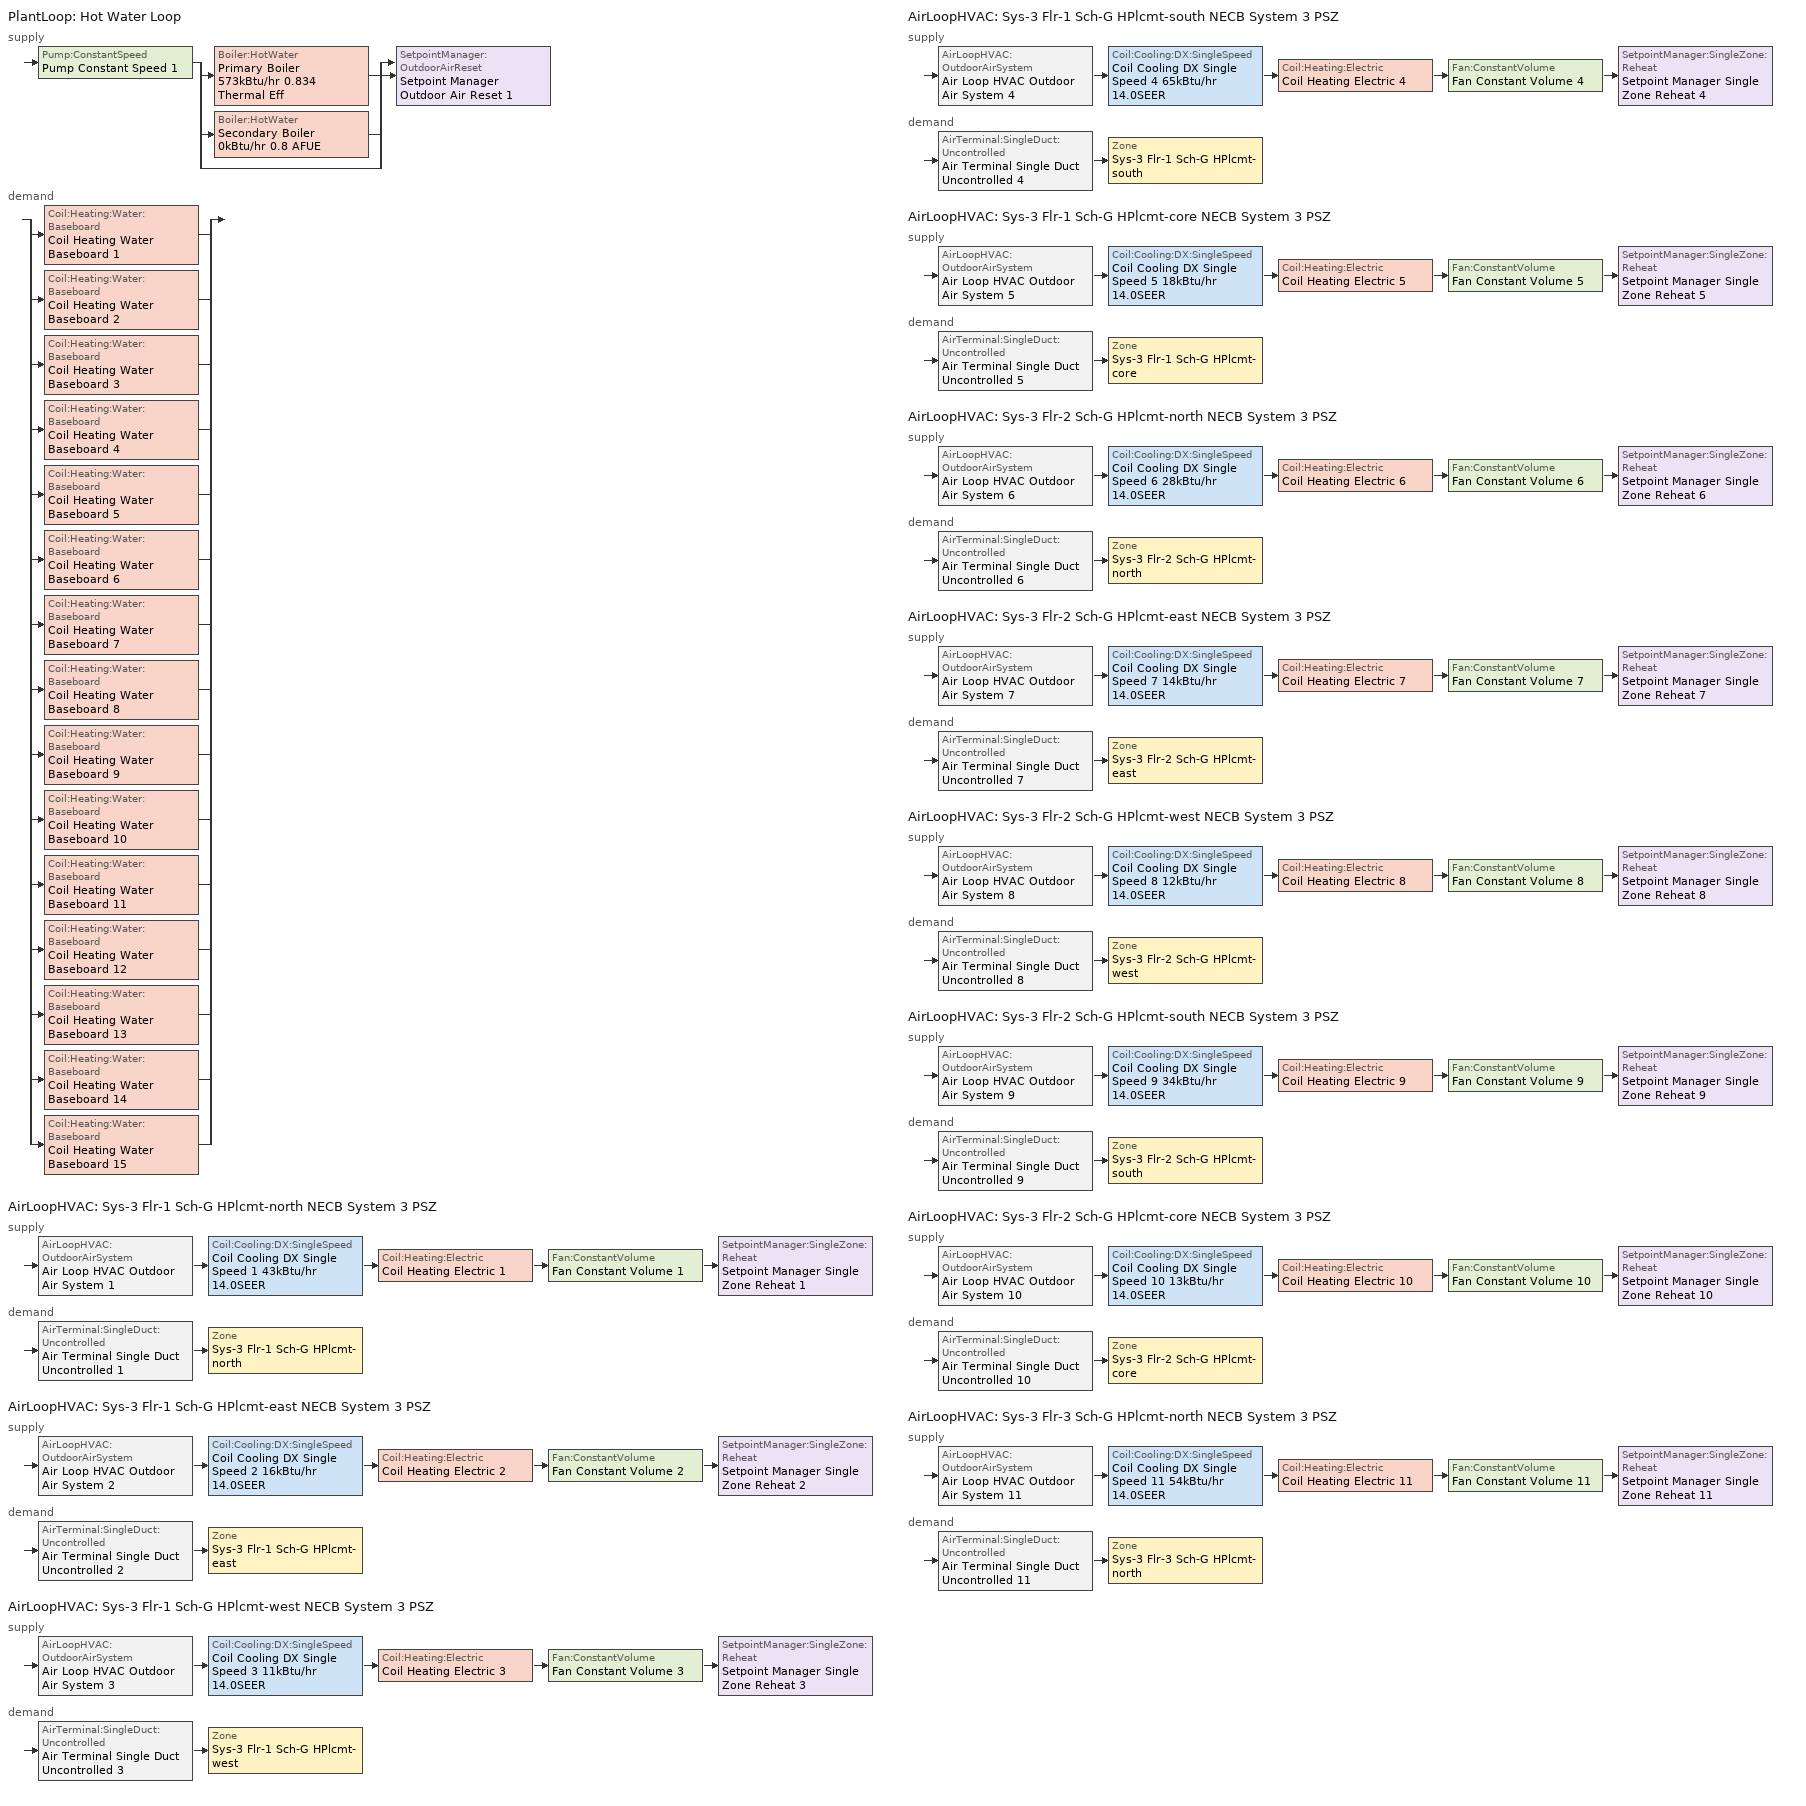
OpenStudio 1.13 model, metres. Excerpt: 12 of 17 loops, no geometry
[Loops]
PlantLoop 'Hot Water Loop'
 supply: Pump:ConstantSpeed 'Pump Constant Speed 1' > split
  | Boiler:HotWater 'Primary Boiler 573kBtu/hr 0.834 Thermal Eff'
  | Boiler:HotWater 'Secondary Boiler 0kBtu/hr 0.8 AFUE'
  | bypass
  join > SetpointManager:OutdoorAirReset 'Setpoint Manager Outdoor Air Reset 1'
 demand: split
  | Coil:Heating:Water:Baseboard 'Coil Heating Water Baseboard 1'
  | Coil:Heating:Water:Baseboard 'Coil Heating Water Baseboard 2'
  | Coil:Heating:Water:Baseboard 'Coil Heating Water Baseboard 3'
  | Coil:Heating:Water:Baseboard 'Coil Heating Water Baseboard 4'
  | Coil:Heating:Water:Baseboard 'Coil Heating Water Baseboard 5'
  | Coil:Heating:Water:Baseboard 'Coil Heating Water Baseboard 6'
  | Coil:Heating:Water:Baseboard 'Coil Heating Water Baseboard 7'
  | Coil:Heating:Water:Baseboard 'Coil Heating Water Baseboard 8'
  | Coil:Heating:Water:Baseboard 'Coil Heating Water Baseboard 9'
  | Coil:Heating:Water:Baseboard 'Coil Heating Water Baseboard 10'
  | Coil:Heating:Water:Baseboard 'Coil Heating Water Baseboard 11'
  | Coil:Heating:Water:Baseboard 'Coil Heating Water Baseboard 12'
  | Coil:Heating:Water:Baseboard 'Coil Heating Water Baseboard 13'
  | Coil:Heating:Water:Baseboard 'Coil Heating Water Baseboard 14'
  | Coil:Heating:Water:Baseboard 'Coil Heating Water Baseboard 15'
AirLoopHVAC 'Sys-3 Flr-1 Sch-G HPlcmt-north NECB System 3 PSZ'
 supply: AirLoopHVAC:OutdoorAirSystem 'Air Loop HVAC Outdoor Air System 1' > Coil:Cooling:DX:SingleSpeed 'Coil Cooling DX Single Speed 1 43kBtu/hr 14.0SEER' > Coil:Heating:Electric 'Coil Heating Electric 1' > Fan:ConstantVolume 'Fan Constant Volume 1' > SetpointManager:SingleZone:Reheat 'Setpoint Manager Single Zone Reheat 1'
 demand: AirTerminal:SingleDuct:Uncontrolled 'Air Terminal Single Duct Uncontrolled 1' > Zone 'Sys-3 Flr-1 Sch-G HPlcmt-north'
AirLoopHVAC 'Sys-3 Flr-1 Sch-G HPlcmt-east NECB System 3 PSZ'
 supply: AirLoopHVAC:OutdoorAirSystem 'Air Loop HVAC Outdoor Air System 2' > Coil:Cooling:DX:SingleSpeed 'Coil Cooling DX Single Speed 2 16kBtu/hr 14.0SEER' > Coil:Heating:Electric 'Coil Heating Electric 2' > Fan:ConstantVolume 'Fan Constant Volume 2' > SetpointManager:SingleZone:Reheat 'Setpoint Manager Single Zone Reheat 2'
 demand: AirTerminal:SingleDuct:Uncontrolled 'Air Terminal Single Duct Uncontrolled 2' > Zone 'Sys-3 Flr-1 Sch-G HPlcmt-east'
AirLoopHVAC 'Sys-3 Flr-1 Sch-G HPlcmt-west NECB System 3 PSZ'
 supply: AirLoopHVAC:OutdoorAirSystem 'Air Loop HVAC Outdoor Air System 3' > Coil:Cooling:DX:SingleSpeed 'Coil Cooling DX Single Speed 3 11kBtu/hr 14.0SEER' > Coil:Heating:Electric 'Coil Heating Electric 3' > Fan:ConstantVolume 'Fan Constant Volume 3' > SetpointManager:SingleZone:Reheat 'Setpoint Manager Single Zone Reheat 3'
 demand: AirTerminal:SingleDuct:Uncontrolled 'Air Terminal Single Duct Uncontrolled 3' > Zone 'Sys-3 Flr-1 Sch-G HPlcmt-west'
AirLoopHVAC 'Sys-3 Flr-1 Sch-G HPlcmt-south NECB System 3 PSZ'
 supply: AirLoopHVAC:OutdoorAirSystem 'Air Loop HVAC Outdoor Air System 4' > Coil:Cooling:DX:SingleSpeed 'Coil Cooling DX Single Speed 4 65kBtu/hr 14.0SEER' > Coil:Heating:Electric 'Coil Heating Electric 4' > Fan:ConstantVolume 'Fan Constant Volume 4' > SetpointManager:SingleZone:Reheat 'Setpoint Manager Single Zone Reheat 4'
 demand: AirTerminal:SingleDuct:Uncontrolled 'Air Terminal Single Duct Uncontrolled 4' > Zone 'Sys-3 Flr-1 Sch-G HPlcmt-south'
AirLoopHVAC 'Sys-3 Flr-1 Sch-G HPlcmt-core NECB System 3 PSZ'
 supply: AirLoopHVAC:OutdoorAirSystem 'Air Loop HVAC Outdoor Air System 5' > Coil:Cooling:DX:SingleSpeed 'Coil Cooling DX Single Speed 5 18kBtu/hr 14.0SEER' > Coil:Heating:Electric 'Coil Heating Electric 5' > Fan:ConstantVolume 'Fan Constant Volume 5' > SetpointManager:SingleZone:Reheat 'Setpoint Manager Single Zone Reheat 5'
 demand: AirTerminal:SingleDuct:Uncontrolled 'Air Terminal Single Duct Uncontrolled 5' > Zone 'Sys-3 Flr-1 Sch-G HPlcmt-core'
AirLoopHVAC 'Sys-3 Flr-2 Sch-G HPlcmt-north NECB System 3 PSZ'
 supply: AirLoopHVAC:OutdoorAirSystem 'Air Loop HVAC Outdoor Air System 6' > Coil:Cooling:DX:SingleSpeed 'Coil Cooling DX Single Speed 6 28kBtu/hr 14.0SEER' > Coil:Heating:Electric 'Coil Heating Electric 6' > Fan:ConstantVolume 'Fan Constant Volume 6' > SetpointManager:SingleZone:Reheat 'Setpoint Manager Single Zone Reheat 6'
 demand: AirTerminal:SingleDuct:Uncontrolled 'Air Terminal Single Duct Uncontrolled 6' > Zone 'Sys-3 Flr-2 Sch-G HPlcmt-north'
AirLoopHVAC 'Sys-3 Flr-2 Sch-G HPlcmt-east NECB System 3 PSZ'
 supply: AirLoopHVAC:OutdoorAirSystem 'Air Loop HVAC Outdoor Air System 7' > Coil:Cooling:DX:SingleSpeed 'Coil Cooling DX Single Speed 7 14kBtu/hr 14.0SEER' > Coil:Heating:Electric 'Coil Heating Electric 7' > Fan:ConstantVolume 'Fan Constant Volume 7' > SetpointManager:SingleZone:Reheat 'Setpoint Manager Single Zone Reheat 7'
 demand: AirTerminal:SingleDuct:Uncontrolled 'Air Terminal Single Duct Uncontrolled 7' > Zone 'Sys-3 Flr-2 Sch-G HPlcmt-east'
AirLoopHVAC 'Sys-3 Flr-2 Sch-G HPlcmt-west NECB System 3 PSZ'
 supply: AirLoopHVAC:OutdoorAirSystem 'Air Loop HVAC Outdoor Air System 8' > Coil:Cooling:DX:SingleSpeed 'Coil Cooling DX Single Speed 8 12kBtu/hr 14.0SEER' > Coil:Heating:Electric 'Coil Heating Electric 8' > Fan:ConstantVolume 'Fan Constant Volume 8' > SetpointManager:SingleZone:Reheat 'Setpoint Manager Single Zone Reheat 8'
 demand: AirTerminal:SingleDuct:Uncontrolled 'Air Terminal Single Duct Uncontrolled 8' > Zone 'Sys-3 Flr-2 Sch-G HPlcmt-west'
AirLoopHVAC 'Sys-3 Flr-2 Sch-G HPlcmt-south NECB System 3 PSZ'
 supply: AirLoopHVAC:OutdoorAirSystem 'Air Loop HVAC Outdoor Air System 9' > Coil:Cooling:DX:SingleSpeed 'Coil Cooling DX Single Speed 9 34kBtu/hr 14.0SEER' > Coil:Heating:Electric 'Coil Heating Electric 9' > Fan:ConstantVolume 'Fan Constant Volume 9' > SetpointManager:SingleZone:Reheat 'Setpoint Manager Single Zone Reheat 9'
 demand: AirTerminal:SingleDuct:Uncontrolled 'Air Terminal Single Duct Uncontrolled 9' > Zone 'Sys-3 Flr-2 Sch-G HPlcmt-south'
AirLoopHVAC 'Sys-3 Flr-2 Sch-G HPlcmt-core NECB System 3 PSZ'
 supply: AirLoopHVAC:OutdoorAirSystem 'Air Loop HVAC Outdoor Air System 10' > Coil:Cooling:DX:SingleSpeed 'Coil Cooling DX Single Speed 10 13kBtu/hr 14.0SEER' > Coil:Heating:Electric 'Coil Heating Electric 10' > Fan:ConstantVolume 'Fan Constant Volume 10' > SetpointManager:SingleZone:Reheat 'Setpoint Manager Single Zone Reheat 10'
 demand: AirTerminal:SingleDuct:Uncontrolled 'Air Terminal Single Duct Uncontrolled 10' > Zone 'Sys-3 Flr-2 Sch-G HPlcmt-core'
AirLoopHVAC 'Sys-3 Flr-3 Sch-G HPlcmt-north NECB System 3 PSZ'
 supply: AirLoopHVAC:OutdoorAirSystem 'Air Loop HVAC Outdoor Air System 11' > Coil:Cooling:DX:SingleSpeed 'Coil Cooling DX Single Speed 11 54kBtu/hr 14.0SEER' > Coil:Heating:Electric 'Coil Heating Electric 11' > Fan:ConstantVolume 'Fan Constant Volume 11' > SetpointManager:SingleZone:Reheat 'Setpoint Manager Single Zone Reheat 11'
 demand: AirTerminal:SingleDuct:Uncontrolled 'Air Terminal Single Duct Uncontrolled 11' > Zone 'Sys-3 Flr-3 Sch-G HPlcmt-north'
[Sizing:Zone] Zone Cooling Design Supply Air Temperature Input Method=SupplyAirTemperature; Zone Cooling Design Supply Air Temperature {C}=13; Zone Cooling Design Supply Air Temperature Difference {deltaC}=11.11; Zone Heating Design Supply Air Temperature Input Method=SupplyAirTemperature; Zone Heating Design Supply Air Temperature {C}=43; Zone Heating Design Supply Air Temperature Difference {deltaC}=11.11; Zone Cooling Design Supply Air Humidity Ratio {kg-H2O/kg-air}=0.0085; Zone Heating Design Supply Air Humidity Ratio {kg-H2O/kg-air}=0.008; Zone Heating Sizing Factor=1.3; Zone Cooling Sizing Factor=1.1; Cooling Design Air Flow Method=DesignDay; Heating Design Air Flow Method=DesignDay; Account for Dedicated Outdoor Air System=No; Dedicated Outdoor Air System Control Strategy=NeutralSupplyAir; Dedicated Outdoor Air Low Setpoint Temperature for Design {C}=autosize; Dedicated Outdoor Air High Setpoint Temperature for Design {C}=autosize
Sys-3 Flr-1 Sch-G HPlcmt-north; Sys-3 Flr-1 Sch-G HPlcmt-east; Sys-3 Flr-1 Sch-G HPlcmt-west; Sys-3 Flr-1 Sch-G HPlcmt-south; Sys-3 Flr-1 Sch-G HPlcmt-core; Sys-3 Flr-2 Sch-G HPlcmt-north; Sys-3 Flr-2 Sch-G HPlcmt-east; Sys-3 Flr-2 Sch-G HPlcmt-west; Sys-3 Flr-2 Sch-G HPlcmt-south; Sys-3 Flr-2 Sch-G HPlcmt-core; Sys-3 Flr-3 Sch-G HPlcmt-north
[Zone equipment]
Sys-3 Flr-1 Sch-G HPlcmt-north: Air Terminal Single Duct Uncontrolled 1, Zone HVAC Baseboard Convective Water 1
Sys-3 Flr-1 Sch-G HPlcmt-east: Air Terminal Single Duct Uncontrolled 2, Zone HVAC Baseboard Convective Water 2
Sys-3 Flr-1 Sch-G HPlcmt-west: Air Terminal Single Duct Uncontrolled 3, Zone HVAC Baseboard Convective Water 3
Sys-3 Flr-1 Sch-G HPlcmt-south: Air Terminal Single Duct Uncontrolled 4, Zone HVAC Baseboard Convective Water 4
Sys-3 Flr-1 Sch-G HPlcmt-core: Air Terminal Single Duct Uncontrolled 5, Zone HVAC Baseboard Convective Water 5
Sys-3 Flr-2 Sch-G HPlcmt-north: Air Terminal Single Duct Uncontrolled 6, Zone HVAC Baseboard Convective Water 6
Sys-3 Flr-2 Sch-G HPlcmt-east: Air Terminal Single Duct Uncontrolled 7, Zone HVAC Baseboard Convective Water 7
Sys-3 Flr-2 Sch-G HPlcmt-west: Air Terminal Single Duct Uncontrolled 8, Zone HVAC Baseboard Convective Water 8
Sys-3 Flr-2 Sch-G HPlcmt-south: Air Terminal Single Duct Uncontrolled 9, Zone HVAC Baseboard Convective Water 9
Sys-3 Flr-2 Sch-G HPlcmt-core: Air Terminal Single Duct Uncontrolled 10, Zone HVAC Baseboard Convective Water 10
Sys-3 Flr-3 Sch-G HPlcmt-north: Air Terminal Single Duct Uncontrolled 11, Zone HVAC Baseboard Convective Water 11
[PlantLoop]
Hot Water Loop: Fluid Type=Water; Plant Loop Volume {m3}=Autocalculate; Load Distribution Scheme=Optimal
[Sizing:Plant]
Hot Water Loop: Loop Type=Heating; Design Loop Exit Temperature {C}=82; Loop Design Temperature Difference {deltaC}=16; Sizing Option=NonCoincident; Zone Timesteps in Averaging Window=1; Coincident Sizing Factor Mode=None
[Pump:ConstantSpeed]
Pump Constant Speed 1: Rated Flow Rate {m3/s}=autosize; Rated Pump Head {Pa}=179352; Rated Power Consumption {W}=autosize; Motor Efficiency=0.855; Fraction of Motor Inefficiencies to Fluid Stream=0; Pump Control Type=Intermittent
[Boiler:HotWater] Fuel Type=FuelOil#1; Water Outlet Upper Temperature Limit {C}=99; Boiler Flow Mode=ConstantFlow; Parasitic Electric Load {W}=0; Sizing Factor=1
Name | Nominal Capacity {W} | Nominal Thermal Efficiency | Normalized Boiler Efficiency Curve
Primary Boiler 573kBtu/hr 0.834 Thermal Eff | 167914 | 0.834 | BOILER-EFFFPLR-NECB2011
Secondary Boiler 0kBtu/hr 0.8 AFUE | 0.001 | 0.8 | BOILER-EFFFPLR-NECB2011 1
[SetpointManager:OutdoorAirReset]
Setpoint Manager Outdoor Air Reset 1: Control Variable=Temperature; Setpoint at Outdoor Low Temperature {C}=82; Outdoor Low Temperature {C}=-16; Setpoint at Outdoor High Temperature {C}=60; Outdoor High Temperature {C}=0
[AirLoopHVAC] Design Supply Air Flow Rate {m3/s}=AutoSize
Name | Availability Schedule | Availability Manager
Sys-3 Flr-1 Sch-G HPlcmt-north NECB System 3 PSZ | Sys-3 Flr-1 Sch-G HPlcmt-north NECB System 3 PSZ Occ Sch | Availability Manager Night Cycle 1
Sys-3 Flr-1 Sch-G HPlcmt-east NECB System 3 PSZ; Sys-3 Flr-1 Sch-G HPlcmt-west NECB System 3 PSZ; Sys-3 Flr-1 Sch-G HPlcmt-core NECB System 3 PSZ; Sys-3 Flr-2 Sch-G HPlcmt-east NECB System 3 PSZ; Sys-3 Flr-2 Sch-G HPlcmt-west NECB System 3 PSZ; Sys-3 Flr-2 Sch-G HPlcmt-core NECB System 3 PSZ | Always On Discrete
Sys-3 Flr-1 Sch-G HPlcmt-south NECB System 3 PSZ | Sys-3 Flr-1 Sch-G HPlcmt-south NECB System 3 PSZ Occ Sch | Availability Manager Night Cycle 2
Sys-3 Flr-2 Sch-G HPlcmt-north NECB System 3 PSZ | Sys-3 Flr-2 Sch-G HPlcmt-north NECB System 3 PSZ Occ Sch | Availability Manager Night Cycle 3
Sys-3 Flr-2 Sch-G HPlcmt-south NECB System 3 PSZ | Sys-3 Flr-2 Sch-G HPlcmt-south NECB System 3 PSZ Occ Sch | Availability Manager Night Cycle 4
Sys-3 Flr-3 Sch-G HPlcmt-north NECB System 3 PSZ | Sys-3 Flr-3 Sch-G HPlcmt-north NECB System 3 PSZ Occ Sch | Availability Manager Night Cycle 6
[Sizing:System] Type of Load to Size On=Sensible; Design Outdoor Air Flow Rate {m3/s}=Autosize; Minimum System Air Flow Ratio=1; Preheat Design Temperature {C}=7; Preheat Design Humidity Ratio {kg-H2O/kg-Air}=0.008; Precool Design Temperature {C}=13; Precool Design Humidity Ratio {kg-H2O/kg-Air}=0.008; Central Cooling Design Supply Air Temperature {C}=13; Central Heating Design Supply Air Temperature {C}=43; Sizing Option=NonCoincident; 100% Outdoor Air in Cooling=No; 100% Outdoor Air in Heating=No; Central Cooling Design Supply Air Humidity Ratio {kg-H2O/kg-Air}=0.0085; Central Heating Design Supply Air Humidity Ratio {kg-H2O/kg-Air}=0.008; Cooling Design Air Flow Method=DesignDay; Cooling Design Air Flow Rate {m3/s}=0; Heating Design Air Flow Method=DesignDay; Heating Design Air Flow Rate {m3/s}=0; System Outdoor Air Method=ZoneSum; Zone Maximum Outdoor Air Fraction=1; Cooling Supply Air Flow Rate Per Floor Area {m3/s-m2}=0.00996765; Cooling Fraction of Autosized Cooling Supply Air Flow Rate=1; Cooling Supply Air Flow Rate Per Unit Cooling Capacity {m3/s-W}=3.94755e-05; Heating Supply Air Flow Rate Per Floor Area {m3/s-m2}=0.00996765; Heating Fraction of Autosized Heating Supply Air Flow Rate=1; Heating Fraction of Autosized Cooling Supply Air Flow Rate=1; Heating Supply Air Flow Rate Per Unit Heating Capacity {m3/s-W}=3.15882e-05; Cooling Design Capacity Method=CoolingDesignCapacity; Cooling Design Capacity {W}=autosize; Cooling Design Capacity Per Floor Area {W/m2}=234.7; Fraction of Autosized Cooling Design Capacity=1; Heating Design Capacity Method=HeatingDesignCapacity; Heating Design Capacity {W}=autosize; Heating Design Capacity Per Floor Area {W/m2}=157; Fraction of Autosized Heating Design Capacity=1; Central Cooling Capacity Control Method=OnOff
Sys-3 Flr-1 Sch-G HPlcmt-north NECB System 3 PSZ; Sys-3 Flr-1 Sch-G HPlcmt-east NECB System 3 PSZ; Sys-3 Flr-1 Sch-G HPlcmt-west NECB System 3 PSZ; Sys-3 Flr-1 Sch-G HPlcmt-south NECB System 3 PSZ; Sys-3 Flr-1 Sch-G HPlcmt-core NECB System 3 PSZ; Sys-3 Flr-2 Sch-G HPlcmt-north NECB System 3 PSZ; Sys-3 Flr-2 Sch-G HPlcmt-east NECB System 3 PSZ; Sys-3 Flr-2 Sch-G HPlcmt-west NECB System 3 PSZ; Sys-3 Flr-2 Sch-G HPlcmt-south NECB System 3 PSZ; Sys-3 Flr-2 Sch-G HPlcmt-core NECB System 3 PSZ; Sys-3 Flr-3 Sch-G HPlcmt-north NECB System 3 PSZ
[Fan:ConstantVolume] Availability Schedule=Always On Discrete; Fan Efficiency=0.39975; Pressure Rise {Pa}=640; Maximum Flow Rate {m3/s}=AutoSize; Motor Efficiency=0.615
Fan Constant Volume 1; Fan Constant Volume 2; Fan Constant Volume 3; Fan Constant Volume 4; Fan Constant Volume 5; Fan Constant Volume 6; Fan Constant Volume 7; Fan Constant Volume 8; Fan Constant Volume 9; Fan Constant Volume 10; Fan Constant Volume 11
[Coil:Heating:Electric] Availability Schedule=Always On Discrete
Coil Heating Electric 1; Coil Heating Electric 2; Coil Heating Electric 3; Coil Heating Electric 4; Coil Heating Electric 5; Coil Heating Electric 6; Coil Heating Electric 7; Coil Heating Electric 8; Coil Heating Electric 9; Coil Heating Electric 10; Coil Heating Electric 11
[Coil:Cooling:DX:SingleSpeed] Availability Schedule=Always On Discrete; Rated Total Cooling Capacity {W}=autosize; Rated Sensible Heat Ratio=autosize; Rated COP {W/W}=3.8248; Rated Air Flow Rate {m3/s}=autosize; Rated Evaporator Fan Power Per Volume Flow Rate {W/(m3/s)}=773.3; Condenser Type=AirCooled; Evaporative Condenser Effectiveness=0; Evaporative Condenser Air Flow Rate {m3/s}=Autosize; Evaporative Condenser Pump Rated Power Consumption {W}=Autosize; Crankcase Heater Capacity {W}=0; Maximum Outdoor Dry-Bulb Temperature for Crankcase Heater Operation {C}=0; Basin Heater Capacity {W/K}=0; Basin Heater Setpoint Temperature {C}=10
Name | Total Cooling Capacity Function of Temperature Curve | Total Cooling Capacity Function of Flow Fraction Curve | Energy Input Ratio Function of Temperature Curve | Energy Input Ratio Function of Flow Fraction Curve | Part Load Fraction Correlation Curve
Coil Cooling DX Single Speed 1 43kBtu/hr 14.0SEER | DXCOOL-NECB2011-REF-CAPFT | DXCOOL-NECB2011-REF-CAPFFLOW | DXCOOL-NECB2011-REF-COOLEIRFT | DXCOOL-NECB2011-REF-COOLEIRFFLOW | DXCOOL-NECB2011-REF-COOLPLFFPLR
Coil Cooling DX Single Speed 2 16kBtu/hr 14.0SEER | DXCOOL-NECB2011-REF-CAPFT 7 | DXCOOL-NECB2011-REF-CAPFFLOW 7 | DXCOOL-NECB2011-REF-COOLEIRFT 7 | DXCOOL-NECB2011-REF-COOLEIRFFLOW 7 | DXCOOL-NECB2011-REF-COOLPLFFPLR 7
Coil Cooling DX Single Speed 3 11kBtu/hr 14.0SEER | DXCOOL-NECB2011-REF-CAPFT 8 | DXCOOL-NECB2011-REF-CAPFFLOW 8 | DXCOOL-NECB2011-REF-COOLEIRFT 8 | DXCOOL-NECB2011-REF-COOLEIRFFLOW 8 | DXCOOL-NECB2011-REF-COOLPLFFPLR 8
Coil Cooling DX Single Speed 4 65kBtu/hr 14.0SEER | DXCOOL-NECB2011-REF-CAPFT 9 | DXCOOL-NECB2011-REF-CAPFFLOW 9 | DXCOOL-NECB2011-REF-COOLEIRFT 9 | DXCOOL-NECB2011-REF-COOLEIRFFLOW 9 | DXCOOL-NECB2011-REF-COOLPLFFPLR 9
Coil Cooling DX Single Speed 5 18kBtu/hr 14.0SEER | DXCOOL-NECB2011-REF-CAPFT 10 | DXCOOL-NECB2011-REF-CAPFFLOW 10 | DXCOOL-NECB2011-REF-COOLEIRFT 10 | DXCOOL-NECB2011-REF-COOLEIRFFLOW 10 | DXCOOL-NECB2011-REF-COOLPLFFPLR 10
Coil Cooling DX Single Speed 6 28kBtu/hr 14.0SEER | DXCOOL-NECB2011-REF-CAPFT 11 | DXCOOL-NECB2011-REF-CAPFFLOW 11 | DXCOOL-NECB2011-REF-COOLEIRFT 11 | DXCOOL-NECB2011-REF-COOLEIRFFLOW 11 | DXCOOL-NECB2011-REF-COOLPLFFPLR 11
Coil Cooling DX Single Speed 7 14kBtu/hr 14.0SEER | DXCOOL-NECB2011-REF-CAPFT 12 | DXCOOL-NECB2011-REF-CAPFFLOW 12 | DXCOOL-NECB2011-REF-COOLEIRFT 12 | DXCOOL-NECB2011-REF-COOLEIRFFLOW 12 | DXCOOL-NECB2011-REF-COOLPLFFPLR 12
Coil Cooling DX Single Speed 8 12kBtu/hr 14.0SEER | DXCOOL-NECB2011-REF-CAPFT 13 | DXCOOL-NECB2011-REF-CAPFFLOW 13 | DXCOOL-NECB2011-REF-COOLEIRFT 13 | DXCOOL-NECB2011-REF-COOLEIRFFLOW 13 | DXCOOL-NECB2011-REF-COOLPLFFPLR 13
Coil Cooling DX Single Speed 9 34kBtu/hr 14.0SEER | DXCOOL-NECB2011-REF-CAPFT 14 | DXCOOL-NECB2011-REF-CAPFFLOW 14 | DXCOOL-NECB2011-REF-COOLEIRFT 14 | DXCOOL-NECB2011-REF-COOLEIRFFLOW 14 | DXCOOL-NECB2011-REF-COOLPLFFPLR 14
Coil Cooling DX Single Speed 10 13kBtu/hr 14.0SEER | DXCOOL-NECB2011-REF-CAPFT 1 | DXCOOL-NECB2011-REF-CAPFFLOW 1 | DXCOOL-NECB2011-REF-COOLEIRFT 1 | DXCOOL-NECB2011-REF-COOLEIRFFLOW 1 | DXCOOL-NECB2011-REF-COOLPLFFPLR 1
Coil Cooling DX Single Speed 11 54kBtu/hr 14.0SEER | DXCOOL-NECB2011-REF-CAPFT 2 | DXCOOL-NECB2011-REF-CAPFFLOW 2 | DXCOOL-NECB2011-REF-COOLEIRFT 2 | DXCOOL-NECB2011-REF-COOLEIRFFLOW 2 | DXCOOL-NECB2011-REF-COOLPLFFPLR 2
[Controller:OutdoorAir] Minimum Outdoor Air Flow Rate {m3/s}=Autosize; Maximum Outdoor Air Flow Rate {m3/s}=Autosize; Economizer Control Type=NoEconomizer; Economizer Control Action Type=ModulateFlow; Economizer Maximum Limit Dry-Bulb Temperature {C}=28; Economizer Maximum Limit Enthalpy {J/kg}=64000; Economizer Minimum Limit Dry-Bulb Temperature {C}=-100; Lockout Type=NoLockout; Minimum Limit Type=FixedMinimum; High Humidity Control=No; Heat Recovery Bypass Control Type=BypassWhenWithinEconomizerLimits
Name | Minimum Outdoor Air Schedule | Controller Mechanical Ventilation
Controller Outdoor Air 1 | Sys-3 Flr-1 Sch-G HPlcmt-north NECB System 3 PSZ Occ Sch | Controller Mechanical Ventilation 1
Controller Outdoor Air 2 | Always On Discrete | Controller Mechanical Ventilation 2
Controller Outdoor Air 3 | Always On Discrete | Controller Mechanical Ventilation 3
Controller Outdoor Air 4 | Sys-3 Flr-1 Sch-G HPlcmt-south NECB System 3 PSZ Occ Sch | Controller Mechanical Ventilation 4
Controller Outdoor Air 5 | Always On Discrete | Controller Mechanical Ventilation 5
Controller Outdoor Air 6 | Sys-3 Flr-2 Sch-G HPlcmt-north NECB System 3 PSZ Occ Sch | Controller Mechanical Ventilation 6
Controller Outdoor Air 7 | Always On Discrete | Controller Mechanical Ventilation 7
Controller Outdoor Air 8 | Always On Discrete | Controller Mechanical Ventilation 8
Controller Outdoor Air 9 | Sys-3 Flr-2 Sch-G HPlcmt-south NECB System 3 PSZ Occ Sch | Controller Mechanical Ventilation 9
Controller Outdoor Air 10 | Always On Discrete | Controller Mechanical Ventilation 10
Controller Outdoor Air 11 | Sys-3 Flr-3 Sch-G HPlcmt-north NECB System 3 PSZ Occ Sch | Controller Mechanical Ventilation 11
[Controller:MechanicalVentilation] Availability Schedule=Always On Discrete; System Outdoor Air Method=ZoneSum
Controller Mechanical Ventilation 1; Controller Mechanical Ventilation 2; Controller Mechanical Ventilation 3; Controller Mechanical Ventilation 4; Controller Mechanical Ventilation 5; Controller Mechanical Ventilation 6; Controller Mechanical Ventilation 7; Controller Mechanical Ventilation 8; Controller Mechanical Ventilation 9; Controller Mechanical Ventilation 10; Controller Mechanical Ventilation 11
[AirLoopHVAC:OutdoorAirSystem]
Name | Controller
Air Loop HVAC Outdoor Air System 1 | Controller Outdoor Air 1
Air Loop HVAC Outdoor Air System 2 | Controller Outdoor Air 2
Air Loop HVAC Outdoor Air System 3 | Controller Outdoor Air 3
Air Loop HVAC Outdoor Air System 4 | Controller Outdoor Air 4
Air Loop HVAC Outdoor Air System 5 | Controller Outdoor Air 5
Air Loop HVAC Outdoor Air System 6 | Controller Outdoor Air 6
Air Loop HVAC Outdoor Air System 7 | Controller Outdoor Air 7
Air Loop HVAC Outdoor Air System 8 | Controller Outdoor Air 8
Air Loop HVAC Outdoor Air System 9 | Controller Outdoor Air 9
Air Loop HVAC Outdoor Air System 10 | Controller Outdoor Air 10
Air Loop HVAC Outdoor Air System 11 | Controller Outdoor Air 11
[SetpointManager:SingleZone:Reheat] Minimum Supply Air Temperature {C}=12.8; Maximum Supply Air Temperature {C}=13
Name | Control Zone
Setpoint Manager Single Zone Reheat 1 | Sys-3 Flr-1 Sch-G HPlcmt-north
Setpoint Manager Single Zone Reheat 2 | Sys-3 Flr-1 Sch-G HPlcmt-east
Setpoint Manager Single Zone Reheat 3 | Sys-3 Flr-1 Sch-G HPlcmt-west
Setpoint Manager Single Zone Reheat 4 | Sys-3 Flr-1 Sch-G HPlcmt-south
Setpoint Manager Single Zone Reheat 5 | Sys-3 Flr-1 Sch-G HPlcmt-core
Setpoint Manager Single Zone Reheat 6 | Sys-3 Flr-2 Sch-G HPlcmt-north
Setpoint Manager Single Zone Reheat 7 | Sys-3 Flr-2 Sch-G HPlcmt-east
Setpoint Manager Single Zone Reheat 8 | Sys-3 Flr-2 Sch-G HPlcmt-west
Setpoint Manager Single Zone Reheat 9 | Sys-3 Flr-2 Sch-G HPlcmt-south
Setpoint Manager Single Zone Reheat 10 | Sys-3 Flr-2 Sch-G HPlcmt-core
Setpoint Manager Single Zone Reheat 11 | Sys-3 Flr-3 Sch-G HPlcmt-north
[AirTerminal:SingleDuct:Uncontrolled] Availability Schedule=Always On Discrete; Maximum Air Flow Rate {m3/s}=AutoSize
Air Terminal Single Duct Uncontrolled 1; Air Terminal Single Duct Uncontrolled 2; Air Terminal Single Duct Uncontrolled 3; Air Terminal Single Duct Uncontrolled 4; Air Terminal Single Duct Uncontrolled 5; Air Terminal Single Duct Uncontrolled 6; Air Terminal Single Duct Uncontrolled 7; Air Terminal Single Duct Uncontrolled 8; Air Terminal Single Duct Uncontrolled 9; Air Terminal Single Duct Uncontrolled 10; Air Terminal Single Duct Uncontrolled 11
[Coil:Heating:Water:Baseboard] Heating Design Capacity Method=HeatingDesignCapacity; Heating Design Capacity {W}=autosize; Heating Design Capacity Per Floor Area {W/m2}=0; Fraction of Autosized Heating Design Capacity=0.8
Coil Heating Water Baseboard 1; Coil Heating Water Baseboard 2; Coil Heating Water Baseboard 3; Coil Heating Water Baseboard 4; Coil Heating Water Baseboard 5; Coil Heating Water Baseboard 6; Coil Heating Water Baseboard 7; Coil Heating Water Baseboard 8; Coil Heating Water Baseboard 9; Coil Heating Water Baseboard 10; Coil Heating Water Baseboard 11; Coil Heating Water Baseboard 12; Coil Heating Water Baseboard 13; Coil Heating Water Baseboard 14; Coil Heating Water Baseboard 15
[ZoneHVAC:Baseboard:Convective:Water] Availability Schedule=Always On Discrete
Name | Heating Coil
Zone HVAC Baseboard Convective Water 1 | Coil Heating Water Baseboard 1
Zone HVAC Baseboard Convective Water 2 | Coil Heating Water Baseboard 2
Zone HVAC Baseboard Convective Water 3 | Coil Heating Water Baseboard 3
Zone HVAC Baseboard Convective Water 4 | Coil Heating Water Baseboard 4
Zone HVAC Baseboard Convective Water 5 | Coil Heating Water Baseboard 5
Zone HVAC Baseboard Convective Water 6 | Coil Heating Water Baseboard 6
Zone HVAC Baseboard Convective Water 7 | Coil Heating Water Baseboard 7
Zone HVAC Baseboard Convective Water 8 | Coil Heating Water Baseboard 8
Zone HVAC Baseboard Convective Water 9 | Coil Heating Water Baseboard 9
Zone HVAC Baseboard Convective Water 10 | Coil Heating Water Baseboard 10
Zone HVAC Baseboard Convective Water 11 | Coil Heating Water Baseboard 11
Zone HVAC Baseboard Convective Water 12 | Coil Heating Water Baseboard 12
Zone HVAC Baseboard Convective Water 13 | Coil Heating Water Baseboard 13
Zone HVAC Baseboard Convective Water 14 | Coil Heating Water Baseboard 14
Zone HVAC Baseboard Convective Water 15 | Coil Heating Water Baseboard 15
[AvailabilityManager:NightCycle] Control Type=CycleOnAny; Thermostat Tolerance {deltaC}=1; Cycling Run Time {s}=3600
Availability Manager Night Cycle 1; Availability Manager Night Cycle 2; Availability Manager Night Cycle 3; Availability Manager Night Cycle 4; Availability Manager Night Cycle 6
[Schedule:Ruleset]
Name | Default Day Schedule | Summer Design Day Schedule | Winter Design Day Schedule
Sys-3 Flr-1 Sch-G HPlcmt-north NECB System 3 PSZ Occ Sch | Sys-3 Flr-1 Sch-G HPlcmt-north NECB System 3 PSZ Occ Sch Default | Sys-3 Flr-1 Sch-G HPlcmt-north NECB System 3 PSZ Occ Sch Summer Design Day | Sys-3 Flr-1 Sch-G HPlcmt-north NECB System 3 PSZ Occ Sch Winter Design Day
Sys-3 Flr-1 Sch-G HPlcmt-south NECB System 3 PSZ Occ Sch | Sys-3 Flr-1 Sch-G HPlcmt-south NECB System 3 PSZ Occ Sch Default | Sys-3 Flr-1 Sch-G HPlcmt-south NECB System 3 PSZ Occ Sch Summer Design Day | Sys-3 Flr-1 Sch-G HPlcmt-south NECB System 3 PSZ Occ Sch Winter Design Day
Sys-3 Flr-2 Sch-G HPlcmt-north NECB System 3 PSZ Occ Sch | Sys-3 Flr-2 Sch-G HPlcmt-north NECB System 3 PSZ Occ Sch Default | Sys-3 Flr-2 Sch-G HPlcmt-north NECB System 3 PSZ Occ Sch Summer Design Day | Sys-3 Flr-2 Sch-G HPlcmt-north NECB System 3 PSZ Occ Sch Winter Design Day
Sys-3 Flr-2 Sch-G HPlcmt-south NECB System 3 PSZ Occ Sch | Sys-3 Flr-2 Sch-G HPlcmt-south NECB System 3 PSZ Occ Sch Default | Sys-3 Flr-2 Sch-G HPlcmt-south NECB System 3 PSZ Occ Sch Summer Design Day | Sys-3 Flr-2 Sch-G HPlcmt-south NECB System 3 PSZ Occ Sch Winter Design Day
Sys-3 Flr-3 Sch-G HPlcmt-north NECB System 3 PSZ Occ Sch | Sys-3 Flr-3 Sch-G HPlcmt-north NECB System 3 PSZ Occ Sch Default | Sys-3 Flr-3 Sch-G HPlcmt-north NECB System 3 PSZ Occ Sch Summer Design Day | Sys-3 Flr-3 Sch-G HPlcmt-north NECB System 3 PSZ Occ Sch Winter Design Day
[Schedule:Day]
Sys-3 Flr-1 Sch-G HPlcmt-north NECB System 3 PSZ Occ Sch Default; Sys-3 Flr-1 Sch-G HPlcmt-north NECB System 3 PSZ Occ Sch Winter Design Day; Sys-3 Flr-1 Sch-G HPlcmt-north NECB System 3 PSZ Occ Sch Summer Design Day; Sys-3 Flr-1 Sch-G HPlcmt-north NECB System 3 PSZ Occ Sch Monday; Sys-3 Flr-1 Sch-G HPlcmt-north NECB System 3 PSZ Occ Sch Tuesday; Sys-3 Flr-1 Sch-G HPlcmt-north NECB System 3 PSZ Occ Sch Wednesday; Sys-3 Flr-1 Sch-G HPlcmt-north NECB System 3 PSZ Occ Sch Thursday; Sys-3 Flr-1 Sch-G HPlcmt-north NECB System 3 PSZ Occ Sch Friday; Sys-3 Flr-1 Sch-G HPlcmt-north NECB System 3 PSZ Occ Sch Saturday; Sys-3 Flr-1 Sch-G HPlcmt-north NECB System 3 PSZ Occ Sch Sunday; Sys-3 Flr-1 Sch-G HPlcmt-south NECB System 3 PSZ Occ Sch Default; Sys-3 Flr-1 Sch-G HPlcmt-south NECB System 3 PSZ Occ Sch Winter Design Day; Sys-3 Flr-1 Sch-G HPlcmt-south NECB System 3 PSZ Occ Sch Summer Design Day; Sys-3 Flr-1 Sch-G HPlcmt-south NECB System 3 PSZ Occ Sch Monday; Sys-3 Flr-1 Sch-G HPlcmt-south NECB System 3 PSZ Occ Sch Tuesday; Sys-3 Flr-1 Sch-G HPlcmt-south NECB System 3 PSZ Occ Sch Wednesday; Sys-3 Flr-1 Sch-G HPlcmt-south NECB System 3 PSZ Occ Sch Thursday; Sys-3 Flr-1 Sch-G HPlcmt-south NECB System 3 PSZ Occ Sch Friday; Sys-3 Flr-1 Sch-G HPlcmt-south NECB System 3 PSZ Occ Sch Saturday; Sys-3 Flr-1 Sch-G HPlcmt-south NECB System 3 PSZ Occ Sch Sunday; Sys-3 Flr-2 Sch-G HPlcmt-north NECB System 3 PSZ Occ Sch Default; Sys-3 Flr-2 Sch-G HPlcmt-north NECB System 3 PSZ Occ Sch Winter Design Day; Sys-3 Flr-2 Sch-G HPlcmt-north NECB System 3 PSZ Occ Sch Summer Design Day; Sys-3 Flr-2 Sch-G HPlcmt-north NECB System 3 PSZ Occ Sch Monday; Sys-3 Flr-2 Sch-G HPlcmt-north NECB System 3 PSZ Occ Sch Tuesday; Sys-3 Flr-2 Sch-G HPlcmt-north NECB System 3 PSZ Occ Sch Wednesday; Sys-3 Flr-2 Sch-G HPlcmt-north NECB System 3 PSZ Occ Sch Thursday; Sys-3 Flr-2 Sch-G HPlcmt-north NECB System 3 PSZ Occ Sch Friday; Sys-3 Flr-2 Sch-G HPlcmt-north NECB System 3 PSZ Occ Sch Saturday; Sys-3 Flr-2 Sch-G HPlcmt-north NECB System 3 PSZ Occ Sch Sunday; Sys-3 Flr-2 Sch-G HPlcmt-south NECB System 3 PSZ Occ Sch Default; Sys-3 Flr-2 Sch-G HPlcmt-south NECB System 3 PSZ Occ Sch Winter Design Day; Sys-3 Flr-2 Sch-G HPlcmt-south NECB System 3 PSZ Occ Sch Summer Design Day; Sys-3 Flr-2 Sch-G HPlcmt-south NECB System 3 PSZ Occ Sch Monday; Sys-3 Flr-2 Sch-G HPlcmt-south NECB System 3 PSZ Occ Sch Tuesday; Sys-3 Flr-2 Sch-G HPlcmt-south NECB System 3 PSZ Occ Sch Wednesday; Sys-3 Flr-2 Sch-G HPlcmt-south NECB System 3 PSZ Occ Sch Thursday; Sys-3 Flr-2 Sch-G HPlcmt-south NECB System 3 PSZ Occ Sch Friday; Sys-3 Flr-2 Sch-G HPlcmt-south NECB System 3 PSZ Occ Sch Saturday; Sys-3 Flr-2 Sch-G HPlcmt-south NECB System 3 PSZ Occ Sch Sunday; Sys-3 Flr-3 Sch-G HPlcmt-north NECB System 3 PSZ Occ Sch Default; Sys-3 Flr-3 Sch-G HPlcmt-north NECB System 3 PSZ Occ Sch Winter Design Day; Sys-3 Flr-3 Sch-G HPlcmt-north NECB System 3 PSZ Occ Sch Summer Design Day; Sys-3 Flr-3 Sch-G HPlcmt-north NECB System 3 PSZ Occ Sch Monday; Sys-3 Flr-3 Sch-G HPlcmt-north NECB System 3 PSZ Occ Sch Tuesday; Sys-3 Flr-3 Sch-G HPlcmt-north NECB System 3 PSZ Occ Sch Wednesday; Sys-3 Flr-3 Sch-G HPlcmt-north NECB System 3 PSZ Occ Sch Thursday; Sys-3 Flr-3 Sch-G HPlcmt-north NECB System 3 PSZ Occ Sch Friday; Sys-3 Flr-3 Sch-G HPlcmt-north NECB System 3 PSZ Occ Sch Saturday; Sys-3 Flr-3 Sch-G HPlcmt-north NECB System 3 PSZ Occ Sch Sunday: 24, 0, 1
[Schedule:Rule] Date Specification Type=DateRange; Start Month=1; Start Day=1; End Month=12
Name | Schedule Ruleset | Rule Order | Day Schedule | Apply Monday | End Day | Apply Tuesday | Apply Wednesday | Apply Thursday | Apply Friday | Apply Saturday | Apply Sunday
Sys-3 Flr-1 Sch-G HPlcmt-north NECB System 3 PSZ Occ Sch Monday Rule | Sys-3 Flr-1 Sch-G HPlcmt-north NECB System 3 PSZ Occ Sch | 6 | Sys-3 Flr-1 Sch-G HPlcmt-north NECB System 3 PSZ Occ Sch Monday | Yes | 25
Sys-3 Flr-1 Sch-G HPlcmt-north NECB System 3 PSZ Occ Sch Tuesday Rule | Sys-3 Flr-1 Sch-G HPlcmt-north NECB System 3 PSZ Occ Sch | 5 | Sys-3 Flr-1 Sch-G HPlcmt-north NECB System 3 PSZ Occ Sch Tuesday |  | 26 | Yes
Sys-3 Flr-1 Sch-G HPlcmt-north NECB System 3 PSZ Occ Sch Wednesday Rule | Sys-3 Flr-1 Sch-G HPlcmt-north NECB System 3 PSZ Occ Sch | 4 | Sys-3 Flr-1 Sch-G HPlcmt-north NECB System 3 PSZ Occ Sch Wednesday |  | 27 |  | Yes
Sys-3 Flr-1 Sch-G HPlcmt-north NECB System 3 PSZ Occ Sch Thursday Rule | Sys-3 Flr-1 Sch-G HPlcmt-north NECB System 3 PSZ Occ Sch | 3 | Sys-3 Flr-1 Sch-G HPlcmt-north NECB System 3 PSZ Occ Sch Thursday |  | 28 |  |  | Yes
Sys-3 Flr-1 Sch-G HPlcmt-north NECB System 3 PSZ Occ Sch Friday Rule | Sys-3 Flr-1 Sch-G HPlcmt-north NECB System 3 PSZ Occ Sch | 2 | Sys-3 Flr-1 Sch-G HPlcmt-north NECB System 3 PSZ Occ Sch Friday |  | 29 |  |  |  | Yes
Sys-3 Flr-1 Sch-G HPlcmt-north NECB System 3 PSZ Occ Sch Saturday Rule | Sys-3 Flr-1 Sch-G HPlcmt-north NECB System 3 PSZ Occ Sch | 1 | Sys-3 Flr-1 Sch-G HPlcmt-north NECB System 3 PSZ Occ Sch Saturday |  | 30 |  |  |  |  | Yes
Sys-3 Flr-1 Sch-G HPlcmt-north NECB System 3 PSZ Occ Sch Sunday Rule | Sys-3 Flr-1 Sch-G HPlcmt-north NECB System 3 PSZ Occ Sch | 0 | Sys-3 Flr-1 Sch-G HPlcmt-north NECB System 3 PSZ Occ Sch Sunday |  | 31 |  |  |  |  |  | Yes
Sys-3 Flr-1 Sch-G HPlcmt-south NECB System 3 PSZ Occ Sch Monday Rule | Sys-3 Flr-1 Sch-G HPlcmt-south NECB System 3 PSZ Occ Sch | 6 | Sys-3 Flr-1 Sch-G HPlcmt-south NECB System 3 PSZ Occ Sch Monday | Yes | 25
Sys-3 Flr-1 Sch-G HPlcmt-south NECB System 3 PSZ Occ Sch Tuesday Rule | Sys-3 Flr-1 Sch-G HPlcmt-south NECB System 3 PSZ Occ Sch | 5 | Sys-3 Flr-1 Sch-G HPlcmt-south NECB System 3 PSZ Occ Sch Tuesday |  | 26 | Yes
Sys-3 Flr-1 Sch-G HPlcmt-south NECB System 3 PSZ Occ Sch Wednesday Rule | Sys-3 Flr-1 Sch-G HPlcmt-south NECB System 3 PSZ Occ Sch | 4 | Sys-3 Flr-1 Sch-G HPlcmt-south NECB System 3 PSZ Occ Sch Wednesday |  | 27 |  | Yes
Sys-3 Flr-1 Sch-G HPlcmt-south NECB System 3 PSZ Occ Sch Thursday Rule | Sys-3 Flr-1 Sch-G HPlcmt-south NECB System 3 PSZ Occ Sch | 3 | Sys-3 Flr-1 Sch-G HPlcmt-south NECB System 3 PSZ Occ Sch Thursday |  | 28 |  |  | Yes
Sys-3 Flr-1 Sch-G HPlcmt-south NECB System 3 PSZ Occ Sch Friday Rule | Sys-3 Flr-1 Sch-G HPlcmt-south NECB System 3 PSZ Occ Sch | 2 | Sys-3 Flr-1 Sch-G HPlcmt-south NECB System 3 PSZ Occ Sch Friday |  | 29 |  |  |  | Yes
Sys-3 Flr-1 Sch-G HPlcmt-south NECB System 3 PSZ Occ Sch Saturday Rule | Sys-3 Flr-1 Sch-G HPlcmt-south NECB System 3 PSZ Occ Sch | 1 | Sys-3 Flr-1 Sch-G HPlcmt-south NECB System 3 PSZ Occ Sch Saturday |  | 30 |  |  |  |  | Yes
Sys-3 Flr-1 Sch-G HPlcmt-south NECB System 3 PSZ Occ Sch Sunday Rule | Sys-3 Flr-1 Sch-G HPlcmt-south NECB System 3 PSZ Occ Sch | 0 | Sys-3 Flr-1 Sch-G HPlcmt-south NECB System 3 PSZ Occ Sch Sunday |  | 31 |  |  |  |  |  | Yes
Sys-3 Flr-2 Sch-G HPlcmt-north NECB System 3 PSZ Occ Sch Monday Rule | Sys-3 Flr-2 Sch-G HPlcmt-north NECB System 3 PSZ Occ Sch | 6 | Sys-3 Flr-2 Sch-G HPlcmt-north NECB System 3 PSZ Occ Sch Monday | Yes | 25
Sys-3 Flr-2 Sch-G HPlcmt-north NECB System 3 PSZ Occ Sch Tuesday Rule | Sys-3 Flr-2 Sch-G HPlcmt-north NECB System 3 PSZ Occ Sch | 5 | Sys-3 Flr-2 Sch-G HPlcmt-north NECB System 3 PSZ Occ Sch Tuesday |  | 26 | Yes
Sys-3 Flr-2 Sch-G HPlcmt-north NECB System 3 PSZ Occ Sch Wednesday Rule | Sys-3 Flr-2 Sch-G HPlcmt-north NECB System 3 PSZ Occ Sch | 4 | Sys-3 Flr-2 Sch-G HPlcmt-north NECB System 3 PSZ Occ Sch Wednesday |  | 27 |  | Yes
Sys-3 Flr-2 Sch-G HPlcmt-north NECB System 3 PSZ Occ Sch Thursday Rule | Sys-3 Flr-2 Sch-G HPlcmt-north NECB System 3 PSZ Occ Sch | 3 | Sys-3 Flr-2 Sch-G HPlcmt-north NECB System 3 PSZ Occ Sch Thursday |  | 28 |  |  | Yes
Sys-3 Flr-2 Sch-G HPlcmt-north NECB System 3 PSZ Occ Sch Friday Rule | Sys-3 Flr-2 Sch-G HPlcmt-north NECB System 3 PSZ Occ Sch | 2 | Sys-3 Flr-2 Sch-G HPlcmt-north NECB System 3 PSZ Occ Sch Friday |  | 29 |  |  |  | Yes
Sys-3 Flr-2 Sch-G HPlcmt-north NECB System 3 PSZ Occ Sch Saturday Rule | Sys-3 Flr-2 Sch-G HPlcmt-north NECB System 3 PSZ Occ Sch | 1 | Sys-3 Flr-2 Sch-G HPlcmt-north NECB System 3 PSZ Occ Sch Saturday |  | 30 |  |  |  |  | Yes
Sys-3 Flr-2 Sch-G HPlcmt-north NECB System 3 PSZ Occ Sch Sunday Rule | Sys-3 Flr-2 Sch-G HPlcmt-north NECB System 3 PSZ Occ Sch | 0 | Sys-3 Flr-2 Sch-G HPlcmt-north NECB System 3 PSZ Occ Sch Sunday |  | 31 |  |  |  |  |  | Yes
Sys-3 Flr-2 Sch-G HPlcmt-south NECB System 3 PSZ Occ Sch Monday Rule | Sys-3 Flr-2 Sch-G HPlcmt-south NECB System 3 PSZ Occ Sch | 6 | Sys-3 Flr-2 Sch-G HPlcmt-south NECB System 3 PSZ Occ Sch Monday | Yes | 25
Sys-3 Flr-2 Sch-G HPlcmt-south NECB System 3 PSZ Occ Sch Tuesday Rule | Sys-3 Flr-2 Sch-G HPlcmt-south NECB System 3 PSZ Occ Sch | 5 | Sys-3 Flr-2 Sch-G HPlcmt-south NECB System 3 PSZ Occ Sch Tuesday |  | 26 | Yes
Sys-3 Flr-2 Sch-G HPlcmt-south NECB System 3 PSZ Occ Sch Wednesday Rule | Sys-3 Flr-2 Sch-G HPlcmt-south NECB System 3 PSZ Occ Sch | 4 | Sys-3 Flr-2 Sch-G HPlcmt-south NECB System 3 PSZ Occ Sch Wednesday |  | 27 |  | Yes
Sys-3 Flr-2 Sch-G HPlcmt-south NECB System 3 PSZ Occ Sch Thursday Rule | Sys-3 Flr-2 Sch-G HPlcmt-south NECB System 3 PSZ Occ Sch | 3 | Sys-3 Flr-2 Sch-G HPlcmt-south NECB System 3 PSZ Occ Sch Thursday |  | 28 |  |  | Yes
Sys-3 Flr-2 Sch-G HPlcmt-south NECB System 3 PSZ Occ Sch Friday Rule | Sys-3 Flr-2 Sch-G HPlcmt-south NECB System 3 PSZ Occ Sch | 2 | Sys-3 Flr-2 Sch-G HPlcmt-south NECB System 3 PSZ Occ Sch Friday |  | 29 |  |  |  | Yes
Sys-3 Flr-2 Sch-G HPlcmt-south NECB System 3 PSZ Occ Sch Saturday Rule | Sys-3 Flr-2 Sch-G HPlcmt-south NECB System 3 PSZ Occ Sch | 1 | Sys-3 Flr-2 Sch-G HPlcmt-south NECB System 3 PSZ Occ Sch Saturday |  | 30 |  |  |  |  | Yes
Sys-3 Flr-2 Sch-G HPlcmt-south NECB System 3 PSZ Occ Sch Sunday Rule | Sys-3 Flr-2 Sch-G HPlcmt-south NECB System 3 PSZ Occ Sch | 0 | Sys-3 Flr-2 Sch-G HPlcmt-south NECB System 3 PSZ Occ Sch Sunday |  | 31 |  |  |  |  |  | Yes
Sys-3 Flr-3 Sch-G HPlcmt-north NECB System 3 PSZ Occ Sch Monday Rule | Sys-3 Flr-3 Sch-G HPlcmt-north NECB System 3 PSZ Occ Sch | 6 | Sys-3 Flr-3 Sch-G HPlcmt-north NECB System 3 PSZ Occ Sch Monday | Yes | 25
Sys-3 Flr-3 Sch-G HPlcmt-north NECB System 3 PSZ Occ Sch Tuesday Rule | Sys-3 Flr-3 Sch-G HPlcmt-north NECB System 3 PSZ Occ Sch | 5 | Sys-3 Flr-3 Sch-G HPlcmt-north NECB System 3 PSZ Occ Sch Tuesday |  | 26 | Yes
Sys-3 Flr-3 Sch-G HPlcmt-north NECB System 3 PSZ Occ Sch Wednesday Rule | Sys-3 Flr-3 Sch-G HPlcmt-north NECB System 3 PSZ Occ Sch | 4 | Sys-3 Flr-3 Sch-G HPlcmt-north NECB System 3 PSZ Occ Sch Wednesday |  | 27 |  | Yes
Sys-3 Flr-3 Sch-G HPlcmt-north NECB System 3 PSZ Occ Sch Thursday Rule | Sys-3 Flr-3 Sch-G HPlcmt-north NECB System 3 PSZ Occ Sch | 3 | Sys-3 Flr-3 Sch-G HPlcmt-north NECB System 3 PSZ Occ Sch Thursday |  | 28 |  |  | Yes
Sys-3 Flr-3 Sch-G HPlcmt-north NECB System 3 PSZ Occ Sch Friday Rule | Sys-3 Flr-3 Sch-G HPlcmt-north NECB System 3 PSZ Occ Sch | 2 | Sys-3 Flr-3 Sch-G HPlcmt-north NECB System 3 PSZ Occ Sch Friday |  | 29 |  |  |  | Yes
Sys-3 Flr-3 Sch-G HPlcmt-north NECB System 3 PSZ Occ Sch Saturday Rule | Sys-3 Flr-3 Sch-G HPlcmt-north NECB System 3 PSZ Occ Sch | 1 | Sys-3 Flr-3 Sch-G HPlcmt-north NECB System 3 PSZ Occ Sch Saturday |  | 30 |  |  |  |  | Yes
Sys-3 Flr-3 Sch-G HPlcmt-north NECB System 3 PSZ Occ Sch Sunday Rule | Sys-3 Flr-3 Sch-G HPlcmt-north NECB System 3 PSZ Occ Sch | 0 | Sys-3 Flr-3 Sch-G HPlcmt-north NECB System 3 PSZ Occ Sch Sunday |  | 31 |  |  |  |  |  | Yes
[Schedule:Constant]
Always On Discrete: Value=1
[Curve:Biquadratic] Minimum Value of x=13; Maximum Value of x=24; Minimum Value of y=24; Maximum Value of y=46
Name | Coefficient1 Constant | Coefficient2 x | Coefficient3 x**2 | Coefficient4 y | Coefficient5 y**2 | Coefficient6 x*y
DXCOOL-NECB2011-REF-CAPFT; DXCOOL-NECB2011-REF-CAPFT 1; DXCOOL-NECB2011-REF-CAPFT 2; DXCOOL-NECB2011-REF-CAPFT 7; DXCOOL-NECB2011-REF-CAPFT 8; DXCOOL-NECB2011-REF-CAPFT 9; DXCOOL-NECB2011-REF-CAPFT 10; DXCOOL-NECB2011-REF-CAPFT 11; DXCOOL-NECB2011-REF-CAPFT 12; DXCOOL-NECB2011-REF-CAPFT 13; DXCOOL-NECB2011-REF-CAPFT 14 | 0.867905 | 0.0142459 | 0.00055436 | -0.0075575 | 3.3e-05 | -0.0001918
DXCOOL-NECB2011-REF-COOLEIRFT; DXCOOL-NECB2011-REF-COOLEIRFT 1; DXCOOL-NECB2011-REF-COOLEIRFT 2; DXCOOL-NECB2011-REF-COOLEIRFT 7; DXCOOL-NECB2011-REF-COOLEIRFT 8; DXCOOL-NECB2011-REF-COOLEIRFT 9; DXCOOL-NECB2011-REF-COOLEIRFT 10; DXCOOL-NECB2011-REF-COOLEIRFT 11; DXCOOL-NECB2011-REF-COOLEIRFT 12; DXCOOL-NECB2011-REF-COOLEIRFT 13; DXCOOL-NECB2011-REF-COOLEIRFT 14 | 0.116936 | 0.0284933 | -0.0004112 | 0.0214108 | 0.00016103 | -0.0006791
[Curve:Quadratic] Coefficient1 Constant=1; Coefficient2 x=0; Coefficient3 x**2=0; Minimum Value of x=0; Maximum Value of x=1
DXCOOL-NECB2011-REF-CAPFFLOW; DXCOOL-NECB2011-REF-COOLEIRFFLOW; DXCOOL-NECB2011-REF-CAPFFLOW 1; DXCOOL-NECB2011-REF-COOLEIRFFLOW 1; DXCOOL-NECB2011-REF-CAPFFLOW 2; DXCOOL-NECB2011-REF-COOLEIRFFLOW 2; DXCOOL-NECB2011-REF-CAPFFLOW 7; DXCOOL-NECB2011-REF-COOLEIRFFLOW 7; DXCOOL-NECB2011-REF-CAPFFLOW 8; DXCOOL-NECB2011-REF-COOLEIRFFLOW 8; DXCOOL-NECB2011-REF-CAPFFLOW 9; DXCOOL-NECB2011-REF-COOLEIRFFLOW 9; DXCOOL-NECB2011-REF-CAPFFLOW 10; DXCOOL-NECB2011-REF-COOLEIRFFLOW 10; DXCOOL-NECB2011-REF-CAPFFLOW 11; DXCOOL-NECB2011-REF-COOLEIRFFLOW 11; DXCOOL-NECB2011-REF-CAPFFLOW 12; DXCOOL-NECB2011-REF-COOLEIRFFLOW 12; DXCOOL-NECB2011-REF-CAPFFLOW 13; DXCOOL-NECB2011-REF-COOLEIRFFLOW 13; DXCOOL-NECB2011-REF-CAPFFLOW 14; DXCOOL-NECB2011-REF-COOLEIRFFLOW 14
[Curve:Cubic] Maximum Value of x=1
Name | Coefficient1 Constant | Coefficient2 x | Coefficient3 x**2 | Coefficient4 x**3 | Minimum Value of x
DXCOOL-NECB2011-REF-COOLPLFFPLR; DXCOOL-NECB2011-REF-COOLPLFFPLR 1; DXCOOL-NECB2011-REF-COOLPLFFPLR 2; DXCOOL-NECB2011-REF-COOLPLFFPLR 7; DXCOOL-NECB2011-REF-COOLPLFFPLR 8; DXCOOL-NECB2011-REF-COOLPLFFPLR 9; DXCOOL-NECB2011-REF-COOLPLFFPLR 10; DXCOOL-NECB2011-REF-COOLPLFFPLR 11; DXCOOL-NECB2011-REF-COOLPLFFPLR 12; DXCOOL-NECB2011-REF-COOLPLFFPLR 13; DXCOOL-NECB2011-REF-COOLPLFFPLR 14 | 0.0277 | 4.9151 | -8.184 | 4.2702 | 0.7
BOILER-EFFFPLR-NECB2011; BOILER-EFFFPLR-NECB2011 1 | 0.2901 | 2.6664 | -3.764 | 1.82 | 0
